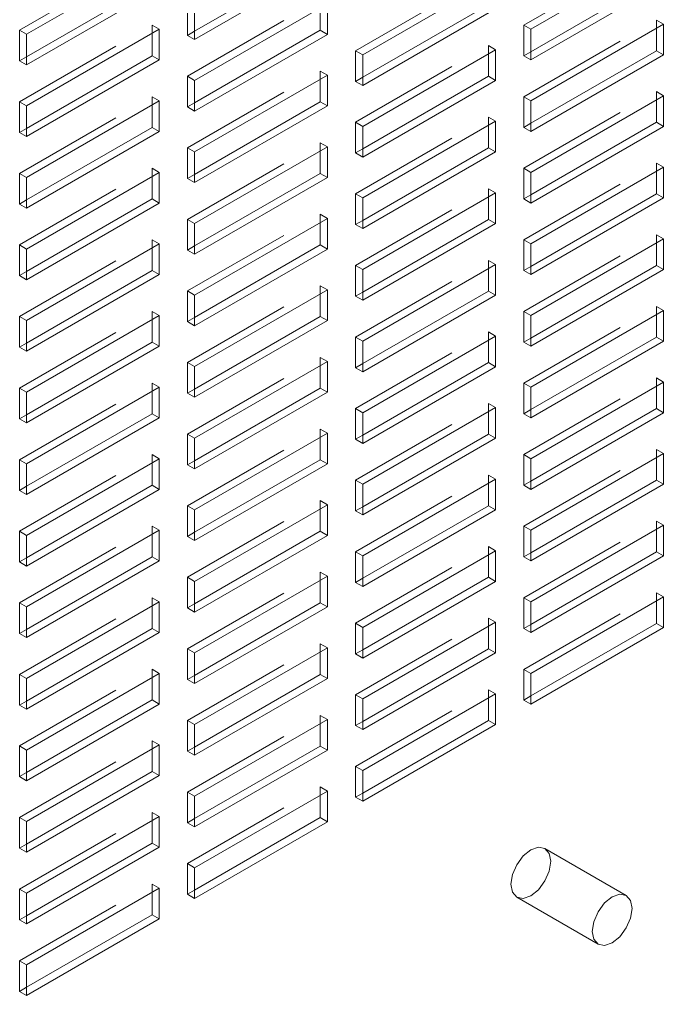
# Model space of a CAD drawing. Header units: millimetres. Extents: x 1 to 4201, y 2 to 2972.
# Drawn here: x 3291.4 to 3364.9, y 1555.8 to 1667.2 of the extents above; entities that cross this region are included whole.
import ezdxf

# ---------------------------------------------------------------- set-up
doc = ezdxf.new("R2010")
doc.units = ezdxf.units.MM
doc.header["$LTSCALE"] = 10
doc.linetypes.add('HIDDEN', pattern=[1.905, 1.27, -0.635])

msp = doc.modelspace()

# ---------------------------------------------------------------- linework, layer by layer
at = {"color": 7, "linetype": 'HIDDEN', "lineweight": 0}
for p, q in [((3291.375, 1665.952), (3306.528, 1674.699)), ((3348.954, 1666.53), (3364.106, 1675.277)), ((3329.761, 1663.615), (3344.913, 1672.362)), ((3310.568, 1660.701), (3325.721, 1669.448)), ((3310.568, 1665.367), (3310.568, 1668.866)), ((3348.954, 1658.364), (3364.106, 1667.111)), ((3364.915, 1666.645), (3364.106, 1667.111)), ((3364.106, 1667.111), (3364.106, 1666.178)), ((3291.375, 1657.786), (3306.528, 1666.534)), ((3291.375, 1662.452), (3291.375, 1665.952)), ((3292.184, 1665.485), (3291.375, 1665.952)), ((3307.336, 1666.067), (3306.528, 1666.534)), ((3306.528, 1666.534), (3306.528, 1665.6)), ((3311.376, 1665.833), (3310.568, 1665.367)), ((3349.762, 1666.063), (3348.954, 1666.53)), ((3348.954, 1663.03), (3348.954, 1666.53)), ((3311.376, 1664.9), (3310.568, 1665.367)), ((3329.761, 1655.45), (3344.913, 1664.197)), ((3330.569, 1663.149), (3329.761, 1663.615)), ((3329.761, 1660.116), (3329.761, 1663.615)), ((3345.722, 1663.73), (3344.913, 1664.197)), ((3344.913, 1664.197), (3344.913, 1663.264)), ((3349.762, 1663.497), (3348.954, 1663.03)), ((3292.184, 1662.919), (3291.375, 1662.452)), ((3292.184, 1661.986), (3291.375, 1662.452)), ((3349.762, 1662.564), (3348.954, 1663.03)), ((3310.568, 1652.535), (3325.721, 1661.283)), ((3326.529, 1660.816), (3325.721, 1661.283)), ((3325.721, 1661.283), (3325.721, 1660.349)), ((3311.376, 1660.234), (3310.568, 1660.701)), ((3310.568, 1657.201), (3310.568, 1660.701)), ((3330.569, 1660.582), (3329.761, 1660.116)), ((3330.569, 1659.649), (3329.761, 1660.116)), ((3348.954, 1650.199), (3364.106, 1658.946)), ((3364.915, 1658.479), (3364.106, 1658.946)), ((3364.106, 1658.946), (3364.106, 1658.013)), ((3291.375, 1649.621), (3306.528, 1658.368)), ((3307.336, 1657.902), (3306.528, 1658.368)), ((3306.528, 1658.368), (3306.528, 1657.435)), ((3348.954, 1654.865), (3348.954, 1658.364)), ((3349.762, 1657.898), (3348.954, 1658.364)), ((3291.375, 1654.287), (3291.375, 1657.786)), ((3292.184, 1657.32), (3291.375, 1657.786)), ((3311.376, 1657.668), (3310.568, 1657.201)), ((3311.376, 1656.735), (3310.568, 1657.201)), ((3329.761, 1647.284), (3344.913, 1656.032)), ((3345.722, 1655.565), (3344.913, 1656.032)), ((3344.913, 1656.032), (3344.913, 1655.099)), ((3292.184, 1654.753), (3291.375, 1654.287)), ((3330.569, 1654.983), (3329.761, 1655.45)), ((3329.761, 1651.95), (3329.761, 1655.45)), ((3349.762, 1655.331), (3348.954, 1654.865)), ((3349.762, 1654.398), (3348.954, 1654.865)), ((3292.184, 1653.82), (3291.375, 1654.287)), ((3310.568, 1644.37), (3325.721, 1653.117)), ((3310.568, 1649.036), (3310.568, 1652.535)), ((3311.376, 1652.069), (3310.568, 1652.535)), ((3326.529, 1652.651), (3325.721, 1653.117)), ((3325.721, 1653.117), (3325.721, 1652.184)), ((3330.569, 1652.417), (3329.761, 1651.95)), ((3330.569, 1651.484), (3329.761, 1651.95)), ((3291.375, 1641.455), (3306.528, 1650.203)), ((3307.336, 1649.736), (3306.528, 1650.203)), ((3306.528, 1650.203), (3306.528, 1649.27)), ((3348.954, 1642.033), (3364.106, 1650.781)), ((3348.954, 1646.699), (3348.954, 1650.199)), ((3349.762, 1649.732), (3348.954, 1650.199)), ((3364.915, 1650.314), (3364.106, 1650.781)), ((3364.106, 1650.781), (3364.106, 1649.848)), ((3292.184, 1649.154), (3291.375, 1649.621)), ((3291.375, 1646.121), (3291.375, 1649.621)), ((3311.376, 1649.502), (3310.568, 1649.036)), ((3311.376, 1648.569), (3310.568, 1649.036)), ((3329.761, 1639.119), (3344.913, 1647.866)), ((3345.722, 1647.4), (3344.913, 1647.866)), ((3344.913, 1647.866), (3344.913, 1646.933)), ((3329.761, 1643.785), (3329.761, 1647.284)), ((3330.569, 1646.818), (3329.761, 1647.284)), ((3349.762, 1647.166), (3348.954, 1646.699)), ((3349.762, 1646.233), (3348.954, 1646.699)), ((3292.184, 1646.588), (3291.375, 1646.121)), ((3292.184, 1645.655), (3291.375, 1646.121)), ((3310.568, 1636.204), (3325.721, 1644.952)), ((3326.529, 1644.485), (3325.721, 1644.952)), ((3325.721, 1644.952), (3325.721, 1644.019)), ((3310.568, 1640.87), (3310.568, 1644.37)), ((3311.376, 1643.903), (3310.568, 1644.37)), ((3330.569, 1644.251), (3329.761, 1643.785)), ((3330.569, 1643.318), (3329.761, 1643.785)), ((3348.954, 1633.868), (3364.106, 1642.615)), ((3364.915, 1642.149), (3364.106, 1642.615)), ((3364.106, 1642.615), (3364.106, 1641.682)), ((3291.375, 1633.29), (3306.528, 1642.037)), ((3291.375, 1637.956), (3291.375, 1641.455)), ((3292.184, 1640.989), (3291.375, 1641.455)), ((3307.336, 1641.571), (3306.528, 1642.037)), ((3306.528, 1642.037), (3306.528, 1641.104)), ((3311.376, 1641.337), (3310.568, 1640.87)), ((3348.954, 1638.534), (3348.954, 1642.033)), ((3349.762, 1641.567), (3348.954, 1642.033)), ((3311.376, 1640.404), (3310.568, 1640.87)), ((3329.761, 1630.953), (3344.913, 1639.701)), ((3329.761, 1635.619), (3329.761, 1639.119)), ((3330.569, 1638.652), (3329.761, 1639.119)), ((3345.722, 1639.234), (3344.913, 1639.701)), ((3344.913, 1639.701), (3344.913, 1638.768)), ((3349.762, 1639), (3348.954, 1638.534)), ((3292.184, 1638.423), (3291.375, 1637.956)), ((3292.184, 1637.489), (3291.375, 1637.956)), ((3349.762, 1638.067), (3348.954, 1638.534)), ((3310.568, 1628.039), (3325.721, 1636.786)), ((3326.529, 1636.32), (3325.721, 1636.786)), ((3325.721, 1636.786), (3325.721, 1635.853)), ((3310.568, 1632.705), (3310.568, 1636.204)), ((3311.376, 1635.738), (3310.568, 1636.204)), ((3330.569, 1636.086), (3329.761, 1635.619)), ((3330.569, 1635.153), (3329.761, 1635.619)), ((3291.375, 1625.125), (3306.528, 1633.872)), ((3307.336, 1633.405), (3306.528, 1633.872)), ((3306.528, 1633.872), (3306.528, 1632.939)), ((3348.954, 1625.703), (3364.106, 1634.45)), ((3348.954, 1630.368), (3348.954, 1633.868)), ((3349.762, 1633.401), (3348.954, 1633.868)), ((3364.915, 1633.983), (3364.106, 1634.45)), ((3364.106, 1634.45), (3364.106, 1633.517)), ((3291.375, 1629.791), (3291.375, 1633.29)), ((3292.184, 1632.824), (3291.375, 1633.29)), ((3311.376, 1633.172), (3310.568, 1632.705)), ((3311.376, 1632.239), (3310.568, 1632.705)), ((3329.761, 1622.788), (3344.913, 1631.535)), ((3345.722, 1631.069), (3344.913, 1631.535)), ((3344.913, 1631.535), (3344.913, 1630.602)), ((3292.184, 1630.257), (3291.375, 1629.791)), ((3330.569, 1630.487), (3329.761, 1630.953)), ((3329.761, 1627.454), (3329.761, 1630.953)), ((3349.762, 1630.835), (3348.954, 1630.368)), ((3349.762, 1629.902), (3348.954, 1630.368)), ((3292.184, 1629.324), (3291.375, 1629.791)), ((3310.568, 1619.874), (3325.721, 1628.621)), ((3310.568, 1624.54), (3310.568, 1628.039)), ((3311.376, 1627.573), (3310.568, 1628.039)), ((3326.529, 1628.154), (3325.721, 1628.621)), ((3325.721, 1628.621), (3325.721, 1627.688)), ((3330.569, 1627.921), (3329.761, 1627.454)), ((3330.569, 1626.988), (3329.761, 1627.454)), ((3291.375, 1616.959), (3306.528, 1625.706)), ((3307.336, 1625.24), (3306.528, 1625.706)), ((3306.528, 1625.706), (3306.528, 1624.773)), ((3348.954, 1617.537), (3364.106, 1626.284)), ((3349.762, 1625.236), (3348.954, 1625.703)), ((3348.954, 1622.203), (3348.954, 1625.703)), ((3364.915, 1625.818), (3364.106, 1626.284)), ((3364.106, 1626.284), (3364.106, 1625.351)), ((3292.184, 1624.658), (3291.375, 1625.125)), ((3291.375, 1621.625), (3291.375, 1625.125)), ((3311.376, 1625.006), (3310.568, 1624.54)), ((3311.376, 1624.073), (3310.568, 1624.54)), ((3329.761, 1614.623), (3344.913, 1623.37)), ((3345.722, 1622.903), (3344.913, 1623.37)), ((3344.913, 1623.37), (3344.913, 1622.437)), ((3329.761, 1619.289), (3329.761, 1622.788)), ((3330.569, 1622.322), (3329.761, 1622.788)), ((3349.762, 1622.67), (3348.954, 1622.203)), ((3292.184, 1622.092), (3291.375, 1621.625)), ((3292.184, 1621.159), (3291.375, 1621.625)), ((3349.762, 1621.737), (3348.954, 1622.203)), ((3310.568, 1611.708), (3325.721, 1620.455)), ((3326.529, 1619.989), (3325.721, 1620.455)), ((3325.721, 1620.455), (3325.721, 1619.522)), ((3310.568, 1616.374), (3310.568, 1619.874)), ((3311.376, 1619.407), (3310.568, 1619.874)), ((3330.569, 1619.755), (3329.761, 1619.289)), ((3330.569, 1618.822), (3329.761, 1619.289)), ((3348.954, 1609.372), (3364.106, 1618.119)), ((3364.915, 1617.652), (3364.106, 1618.119)), ((3364.106, 1618.119), (3364.106, 1617.186)), ((3291.375, 1608.794), (3306.528, 1617.541)), ((3291.375, 1613.46), (3291.375, 1616.959)), ((3292.184, 1616.493), (3291.375, 1616.959)), ((3307.336, 1617.075), (3306.528, 1617.541)), ((3306.528, 1617.541), (3306.528, 1616.608)), ((3311.376, 1616.841), (3310.568, 1616.374)), ((3348.954, 1614.038), (3348.954, 1617.537)), ((3349.762, 1617.071), (3348.954, 1617.537)), ((3311.376, 1615.908), (3310.568, 1616.374)), ((3329.761, 1606.457), (3344.913, 1615.204)), ((3330.569, 1614.156), (3329.761, 1614.623)), ((3329.761, 1611.123), (3329.761, 1614.623)), ((3345.722, 1614.738), (3344.913, 1615.204)), ((3344.913, 1615.204), (3344.913, 1614.271)), ((3349.762, 1614.504), (3348.954, 1614.038)), ((3292.184, 1613.926), (3291.375, 1613.46)), ((3292.184, 1612.993), (3291.375, 1613.46)), ((3349.762, 1613.571), (3348.954, 1614.038)), ((3310.568, 1603.543), (3325.721, 1612.29)), ((3326.529, 1611.824), (3325.721, 1612.29)), ((3325.721, 1612.29), (3325.721, 1611.357)), ((3310.568, 1608.209), (3310.568, 1611.708)), ((3311.376, 1611.242), (3310.568, 1611.708)), ((3330.569, 1611.59), (3329.761, 1611.123)), ((3330.569, 1610.657), (3329.761, 1611.123)), ((3291.375, 1600.628), (3306.528, 1609.376)), ((3307.336, 1608.909), (3306.528, 1609.376)), ((3306.528, 1609.376), (3306.528, 1608.443)), ((3348.954, 1601.206), (3364.106, 1609.954)), ((3349.762, 1608.905), (3348.954, 1609.372)), ((3348.954, 1605.872), (3348.954, 1609.372)), ((3364.915, 1609.487), (3364.106, 1609.954)), ((3364.106, 1609.954), (3364.106, 1609.02)), ((3291.375, 1605.294), (3291.375, 1608.794)), ((3292.184, 1608.327), (3291.375, 1608.794)), ((3311.376, 1608.675), (3310.568, 1608.209)), ((3311.376, 1607.742), (3310.568, 1608.209)), ((3329.761, 1598.292), (3344.913, 1607.039)), ((3345.722, 1606.573), (3344.913, 1607.039)), ((3344.913, 1607.039), (3344.913, 1606.106)), ((3292.184, 1605.761), (3291.375, 1605.294)), ((3330.569, 1605.991), (3329.761, 1606.457)), ((3329.761, 1602.958), (3329.761, 1606.457)), ((3349.762, 1606.339), (3348.954, 1605.872)), ((3349.762, 1605.406), (3348.954, 1605.872)), ((3292.184, 1604.828), (3291.375, 1605.294)), ((3310.568, 1595.377), (3325.721, 1604.125)), ((3310.568, 1600.043), (3310.568, 1603.543)), ((3311.376, 1603.076), (3310.568, 1603.543)), ((3326.529, 1603.658), (3325.721, 1604.125)), ((3325.721, 1604.125), (3325.721, 1603.192)), ((3330.569, 1603.424), (3329.761, 1602.958)), ((3330.569, 1602.491), (3329.761, 1602.958)), ((3291.375, 1592.463), (3306.528, 1601.21)), ((3307.336, 1600.744), (3306.528, 1601.21)), ((3306.528, 1601.21), (3306.528, 1600.277)), ((3348.954, 1593.041), (3364.106, 1601.788)), ((3349.762, 1600.74), (3348.954, 1601.206)), ((3348.954, 1597.707), (3348.954, 1601.206)), ((3364.915, 1601.322), (3364.106, 1601.788)), ((3364.106, 1601.788), (3364.106, 1600.855)), ((3292.184, 1600.162), (3291.375, 1600.628)), ((3291.375, 1597.129), (3291.375, 1600.628)), ((3311.376, 1600.51), (3310.568, 1600.043)), ((3311.376, 1599.577), (3310.568, 1600.043)), ((3329.761, 1590.126), (3344.913, 1598.874)), ((3345.722, 1598.407), (3344.913, 1598.874)), ((3344.913, 1598.874), (3344.913, 1597.941)), ((3330.569, 1597.825), (3329.761, 1598.292)), ((3329.761, 1594.792), (3329.761, 1598.292)), ((3349.762, 1598.173), (3348.954, 1597.707)), ((3292.184, 1597.595), (3291.375, 1597.129)), ((3292.184, 1596.662), (3291.375, 1597.129)), ((3349.762, 1597.24), (3348.954, 1597.707)), ((3310.568, 1587.212), (3325.721, 1595.959)), ((3326.529, 1595.493), (3325.721, 1595.959)), ((3325.721, 1595.959), (3325.721, 1595.026)), ((3310.568, 1591.878), (3310.568, 1595.377)), ((3311.376, 1594.911), (3310.568, 1595.377)), ((3330.569, 1595.259), (3329.761, 1594.792)), ((3330.569, 1594.326), (3329.761, 1594.792)), ((3291.375, 1584.298), (3306.528, 1593.045)), ((3291.375, 1588.964), (3291.375, 1592.463)), ((3292.184, 1591.997), (3291.375, 1592.463)), ((3307.336, 1592.578), (3306.528, 1593.045)), ((3306.528, 1593.045), (3306.528, 1592.112)), ((3311.376, 1592.345), (3310.568, 1591.878)), ((3348.954, 1589.541), (3348.954, 1593.041)), ((3349.762, 1592.574), (3348.954, 1593.041)), ((3311.376, 1591.411), (3310.568, 1591.878)), ((3329.761, 1581.961), (3344.913, 1590.708)), ((3329.761, 1586.627), (3329.761, 1590.126)), ((3330.569, 1589.66), (3329.761, 1590.126)), ((3345.722, 1590.242), (3344.913, 1590.708)), ((3344.913, 1590.708), (3344.913, 1589.775)), ((3349.762, 1590.008), (3348.954, 1589.541)), ((3292.184, 1589.43), (3291.375, 1588.964)), ((3292.184, 1588.497), (3291.375, 1588.964)), ((3349.762, 1589.075), (3348.954, 1589.541)), ((3310.568, 1579.047), (3325.721, 1587.794)), ((3326.529, 1587.327), (3325.721, 1587.794)), ((3325.721, 1587.794), (3325.721, 1586.861)), ((3310.568, 1583.713), (3310.568, 1587.212)), ((3311.376, 1586.746), (3310.568, 1587.212)), ((3330.569, 1587.094), (3329.761, 1586.627)), ((3330.569, 1586.16), (3329.761, 1586.627)), ((3291.375, 1576.132), (3306.528, 1584.879)), ((3307.336, 1584.413), (3306.528, 1584.879)), ((3306.528, 1584.879), (3306.528, 1583.946)), ((3291.375, 1580.798), (3291.375, 1584.298)), ((3292.184, 1583.831), (3291.375, 1584.298)), ((3311.376, 1584.179), (3310.568, 1583.713)), ((3311.376, 1583.246), (3310.568, 1583.713)), ((3292.184, 1581.265), (3291.375, 1580.798)), ((3329.761, 1578.462), (3329.761, 1581.961)), ((3330.569, 1581.495), (3329.761, 1581.961)), ((3292.184, 1580.332), (3291.375, 1580.798)), ((3310.568, 1570.881), (3325.721, 1579.628)), ((3310.568, 1575.547), (3310.568, 1579.047)), ((3311.376, 1578.58), (3310.568, 1579.047)), ((3326.529, 1579.162), (3325.721, 1579.628)), ((3325.721, 1579.628), (3325.721, 1578.695)), ((3330.569, 1578.928), (3329.761, 1578.462)), ((3330.569, 1577.995), (3329.761, 1578.462)), ((3291.375, 1567.967), (3306.528, 1576.714)), ((3307.336, 1576.248), (3306.528, 1576.714)), ((3306.528, 1576.714), (3306.528, 1575.781)), ((3291.375, 1572.633), (3291.375, 1576.132)), ((3292.184, 1575.666), (3291.375, 1576.132)), ((3311.376, 1576.014), (3310.568, 1575.547)), ((3311.376, 1575.081), (3310.568, 1575.547)), ((3292.184, 1573.099), (3291.375, 1572.633)), ((3292.184, 1572.166), (3291.375, 1572.633)), ((3311.376, 1570.415), (3310.568, 1570.881)), ((3310.568, 1567.382), (3310.568, 1570.881)), ((3291.375, 1559.801), (3306.528, 1568.549)), ((3291.375, 1564.467), (3291.375, 1567.967)), ((3292.184, 1567.5), (3291.375, 1567.967)), ((3307.336, 1568.082), (3306.528, 1568.549)), ((3306.528, 1568.549), (3306.528, 1567.616)), ((3311.376, 1567.848), (3310.568, 1567.382)), ((3311.376, 1566.915), (3310.568, 1567.382)), ((3292.184, 1564.934), (3291.375, 1564.467)), ((3292.184, 1564.001), (3291.375, 1564.467)), ((3292.184, 1559.335), (3291.375, 1559.801)), ((3291.375, 1556.302), (3291.375, 1559.801)), ((3292.184, 1556.768), (3291.375, 1556.302)), ((3292.184, 1555.835), (3291.375, 1556.302))]:
    msp.add_line(p, q, dxfattribs=at)
at = {"color": 7, "linetype": 'Continuous', "lineweight": 15}
for p, q in [((3349.762, 1666.063), (3364.915, 1674.81)), ((3292.184, 1665.485), (3307.336, 1674.232)), ((3325.721, 1674.114), (3311.376, 1665.833)), ((3326.529, 1673.647), (3311.376, 1664.9)), ((3306.528, 1671.199), (3292.184, 1662.919)), ((3330.569, 1663.149), (3345.722, 1671.896)), ((3364.106, 1671.777), (3349.762, 1663.497)), ((3364.915, 1671.311), (3349.762, 1662.564)), ((3307.336, 1670.733), (3292.184, 1661.986)), ((3311.376, 1660.234), (3326.529, 1668.981)), ((3326.529, 1668.981), (3326.529, 1665.482)), ((3311.376, 1664.9), (3311.376, 1668.4)), ((3325.721, 1668.515), (3325.721, 1665.948)), ((3344.913, 1668.863), (3330.569, 1660.582)), ((3345.722, 1668.396), (3330.569, 1659.649)), ((3292.184, 1657.32), (3307.336, 1666.067)), ((3307.336, 1666.067), (3307.336, 1662.568)), ((3325.721, 1665.948), (3311.376, 1657.668)), ((3326.529, 1665.482), (3325.721, 1665.948)), ((3349.762, 1657.898), (3364.915, 1666.645)), ((3349.762, 1662.564), (3349.762, 1666.063)), ((3364.106, 1666.178), (3364.106, 1663.612)), ((3364.915, 1666.645), (3364.915, 1663.145)), ((3292.184, 1661.986), (3292.184, 1665.485)), ((3306.528, 1665.6), (3306.528, 1663.034)), ((3326.529, 1665.482), (3311.376, 1656.735)), ((3330.569, 1654.983), (3345.722, 1663.73)), ((3345.722, 1663.73), (3345.722, 1660.231)), ((3364.106, 1663.612), (3349.762, 1655.331)), ((3364.915, 1663.145), (3364.106, 1663.612)), ((3306.528, 1663.034), (3292.184, 1654.753)), ((3307.336, 1662.568), (3292.184, 1653.82)), ((3307.336, 1662.568), (3306.528, 1663.034)), ((3330.569, 1659.649), (3330.569, 1663.149)), ((3344.913, 1663.264), (3344.913, 1660.697)), ((3364.915, 1663.145), (3349.762, 1654.398)), ((3311.376, 1652.069), (3326.529, 1660.816)), ((3311.376, 1656.735), (3311.376, 1660.234)), ((3325.721, 1660.349), (3325.721, 1657.783)), ((3326.529, 1660.816), (3326.529, 1657.317)), ((3344.913, 1660.697), (3330.569, 1652.417)), ((3345.722, 1660.231), (3330.569, 1651.484)), ((3345.722, 1660.231), (3344.913, 1660.697)), ((3292.184, 1649.154), (3307.336, 1657.902)), ((3307.336, 1657.902), (3307.336, 1654.402)), ((3349.762, 1649.732), (3364.915, 1658.479)), ((3349.762, 1654.398), (3349.762, 1657.898)), ((3364.106, 1658.013), (3364.106, 1655.446)), ((3364.915, 1658.479), (3364.915, 1654.98)), ((3292.184, 1653.82), (3292.184, 1657.32)), ((3306.528, 1657.435), (3306.528, 1654.869)), ((3325.721, 1657.783), (3311.376, 1649.502)), ((3326.529, 1657.317), (3311.376, 1648.569)), ((3326.529, 1657.317), (3325.721, 1657.783)), ((3306.528, 1654.869), (3292.184, 1646.588)), ((3307.336, 1654.402), (3306.528, 1654.869)), ((3330.569, 1646.818), (3345.722, 1655.565)), ((3330.569, 1651.484), (3330.569, 1654.983)), ((3344.913, 1655.099), (3344.913, 1652.532)), ((3345.722, 1655.565), (3345.722, 1652.066)), ((3364.106, 1655.446), (3349.762, 1647.166)), ((3364.915, 1654.98), (3349.762, 1646.233)), ((3364.915, 1654.98), (3364.106, 1655.446)), ((3307.336, 1654.402), (3292.184, 1645.655)), ((3311.376, 1643.903), (3326.529, 1652.651)), ((3326.529, 1652.651), (3326.529, 1649.151)), ((3344.913, 1652.532), (3330.569, 1644.251)), ((3345.722, 1652.066), (3344.913, 1652.532)), ((3311.376, 1648.569), (3311.376, 1652.069)), ((3325.721, 1652.184), (3325.721, 1649.618)), ((3345.722, 1652.066), (3330.569, 1643.318)), ((3349.762, 1641.567), (3364.915, 1650.314)), ((3364.915, 1650.314), (3364.915, 1646.815)), ((3292.184, 1640.989), (3307.336, 1649.736)), ((3292.184, 1645.655), (3292.184, 1649.154)), ((3306.528, 1649.27), (3306.528, 1646.703)), ((3307.336, 1649.736), (3307.336, 1646.237)), ((3325.721, 1649.618), (3311.376, 1641.337)), ((3326.529, 1649.151), (3311.376, 1640.404)), ((3326.529, 1649.151), (3325.721, 1649.618)), ((3349.762, 1646.233), (3349.762, 1649.732)), ((3364.106, 1649.848), (3364.106, 1647.281)), ((3306.528, 1646.703), (3292.184, 1638.423)), ((3307.336, 1646.237), (3306.528, 1646.703)), ((3330.569, 1638.652), (3345.722, 1647.4)), ((3330.569, 1643.318), (3330.569, 1646.818)), ((3344.913, 1646.933), (3344.913, 1644.367)), ((3345.722, 1647.4), (3345.722, 1643.9)), ((3364.106, 1647.281), (3349.762, 1639)), ((3364.915, 1646.815), (3349.762, 1638.067)), ((3364.915, 1646.815), (3364.106, 1647.281)), ((3307.336, 1646.237), (3292.184, 1637.489)), ((3311.376, 1635.738), (3326.529, 1644.485)), ((3326.529, 1644.485), (3326.529, 1640.986)), ((3311.376, 1640.404), (3311.376, 1643.903)), ((3325.721, 1644.019), (3325.721, 1641.452)), ((3344.913, 1644.367), (3330.569, 1636.086)), ((3345.722, 1643.9), (3330.569, 1635.153)), ((3345.722, 1643.9), (3344.913, 1644.367)), ((3292.184, 1632.824), (3307.336, 1641.571)), ((3307.336, 1641.571), (3307.336, 1638.071)), ((3325.721, 1641.452), (3311.376, 1633.172)), ((3326.529, 1640.986), (3325.721, 1641.452)), ((3349.762, 1633.401), (3364.915, 1642.149)), ((3349.762, 1638.067), (3349.762, 1641.567)), ((3364.106, 1641.682), (3364.106, 1639.116)), ((3364.915, 1642.149), (3364.915, 1638.649)), ((3292.184, 1637.489), (3292.184, 1640.989)), ((3306.528, 1641.104), (3306.528, 1638.538)), ((3326.529, 1640.986), (3311.376, 1632.239)), ((3330.569, 1630.487), (3345.722, 1639.234)), ((3345.722, 1639.234), (3345.722, 1635.735)), ((3364.106, 1639.116), (3349.762, 1630.835)), ((3364.915, 1638.649), (3364.106, 1639.116)), ((3306.528, 1638.538), (3292.184, 1630.257)), ((3307.336, 1638.071), (3292.184, 1629.324)), ((3307.336, 1638.071), (3306.528, 1638.538)), ((3330.569, 1635.153), (3330.569, 1638.652)), ((3344.913, 1638.768), (3344.913, 1636.201)), ((3364.915, 1638.649), (3349.762, 1629.902)), ((3311.376, 1627.573), (3326.529, 1636.32)), ((3311.376, 1632.239), (3311.376, 1635.738)), ((3325.721, 1635.853), (3325.721, 1633.287)), ((3326.529, 1636.32), (3326.529, 1632.82)), ((3344.913, 1636.201), (3330.569, 1627.921)), ((3345.722, 1635.735), (3330.569, 1626.988)), ((3345.722, 1635.735), (3344.913, 1636.201)), ((3292.184, 1624.658), (3307.336, 1633.405)), ((3307.336, 1633.405), (3307.336, 1629.906)), ((3349.762, 1625.236), (3364.915, 1633.983)), ((3349.762, 1629.902), (3349.762, 1633.401)), ((3364.106, 1633.517), (3364.106, 1630.95)), ((3364.915, 1633.983), (3364.915, 1630.484)), ((3292.184, 1629.324), (3292.184, 1632.824)), ((3306.528, 1632.939), (3306.528, 1630.372)), ((3325.721, 1633.287), (3311.376, 1625.006)), ((3326.529, 1632.82), (3311.376, 1624.073)), ((3326.529, 1632.82), (3325.721, 1633.287)), ((3306.528, 1630.372), (3292.184, 1622.092)), ((3307.336, 1629.906), (3306.528, 1630.372)), ((3330.569, 1622.322), (3345.722, 1631.069)), ((3330.569, 1626.988), (3330.569, 1630.487)), ((3344.913, 1630.602), (3344.913, 1628.036)), ((3345.722, 1631.069), (3345.722, 1627.569)), ((3364.106, 1630.95), (3349.762, 1622.67)), ((3364.915, 1630.484), (3349.762, 1621.737)), ((3364.915, 1630.484), (3364.106, 1630.95)), ((3307.336, 1629.906), (3292.184, 1621.159)), ((3311.376, 1619.407), (3326.529, 1628.154)), ((3326.529, 1628.154), (3326.529, 1624.655)), ((3344.913, 1628.036), (3330.569, 1619.755)), ((3345.722, 1627.569), (3344.913, 1628.036)), ((3311.376, 1624.073), (3311.376, 1627.573)), ((3325.721, 1627.688), (3325.721, 1625.121)), ((3345.722, 1627.569), (3330.569, 1618.822)), ((3349.762, 1617.071), (3364.915, 1625.818)), ((3364.915, 1625.818), (3364.915, 1622.318)), ((3292.184, 1616.493), (3307.336, 1625.24)), ((3292.184, 1621.159), (3292.184, 1624.658)), ((3306.528, 1624.773), (3306.528, 1622.207)), ((3307.336, 1625.24), (3307.336, 1621.741)), ((3325.721, 1625.121), (3311.376, 1616.841)), ((3326.529, 1624.655), (3311.376, 1615.908)), ((3326.529, 1624.655), (3325.721, 1625.121)), ((3349.762, 1621.737), (3349.762, 1625.236)), ((3364.106, 1625.351), (3364.106, 1622.785)), ((3306.528, 1622.207), (3292.184, 1613.926)), ((3307.336, 1621.741), (3306.528, 1622.207)), ((3330.569, 1614.156), (3345.722, 1622.903)), ((3330.569, 1618.822), (3330.569, 1622.322)), ((3344.913, 1622.437), (3344.913, 1619.87)), ((3345.722, 1622.903), (3345.722, 1619.404)), ((3364.106, 1622.785), (3349.762, 1614.504)), ((3364.915, 1622.318), (3349.762, 1613.571)), ((3364.915, 1622.318), (3364.106, 1622.785)), ((3307.336, 1621.741), (3292.184, 1612.993)), ((3311.376, 1611.242), (3326.529, 1619.989)), ((3326.529, 1619.989), (3326.529, 1616.49)), ((3311.376, 1615.908), (3311.376, 1619.407)), ((3325.721, 1619.522), (3325.721, 1616.956)), ((3344.913, 1619.87), (3330.569, 1611.59)), ((3345.722, 1619.404), (3330.569, 1610.657)), ((3345.722, 1619.404), (3344.913, 1619.87)), ((3292.184, 1608.327), (3307.336, 1617.075)), ((3307.336, 1617.075), (3307.336, 1613.575)), ((3325.721, 1616.956), (3311.376, 1608.675)), ((3326.529, 1616.49), (3325.721, 1616.956)), ((3349.762, 1608.905), (3364.915, 1617.652)), ((3349.762, 1613.571), (3349.762, 1617.071)), ((3364.106, 1617.186), (3364.106, 1614.619)), ((3364.915, 1617.652), (3364.915, 1614.153)), ((3292.184, 1612.993), (3292.184, 1616.493)), ((3306.528, 1616.608), (3306.528, 1614.042)), ((3326.529, 1616.49), (3311.376, 1607.742)), ((3330.569, 1605.991), (3345.722, 1614.738)), ((3345.722, 1614.738), (3345.722, 1611.239)), ((3364.106, 1614.619), (3349.762, 1606.339)), ((3364.915, 1614.153), (3364.106, 1614.619)), ((3306.528, 1614.042), (3292.184, 1605.761)), ((3307.336, 1613.575), (3292.184, 1604.828)), ((3307.336, 1613.575), (3306.528, 1614.042)), ((3330.569, 1610.657), (3330.569, 1614.156)), ((3344.913, 1614.271), (3344.913, 1611.705)), ((3364.915, 1614.153), (3349.762, 1605.406)), ((3311.376, 1603.076), (3326.529, 1611.824)), ((3311.376, 1607.742), (3311.376, 1611.242)), ((3325.721, 1611.357), (3325.721, 1608.791)), ((3326.529, 1611.824), (3326.529, 1608.324)), ((3344.913, 1611.705), (3330.569, 1603.424)), ((3345.722, 1611.239), (3330.569, 1602.491)), ((3345.722, 1611.239), (3344.913, 1611.705)), ((3292.184, 1600.162), (3307.336, 1608.909)), ((3307.336, 1608.909), (3307.336, 1605.41)), ((3349.762, 1600.74), (3364.915, 1609.487)), ((3349.762, 1605.406), (3349.762, 1608.905)), ((3364.106, 1609.02), (3364.106, 1606.454)), ((3364.915, 1609.487), (3364.915, 1605.988)), ((3292.184, 1604.828), (3292.184, 1608.327)), ((3306.528, 1608.443), (3306.528, 1605.876)), ((3325.721, 1608.791), (3311.376, 1600.51)), ((3326.529, 1608.324), (3311.376, 1599.577)), ((3326.529, 1608.324), (3325.721, 1608.791)), ((3306.528, 1605.876), (3292.184, 1597.595)), ((3307.336, 1605.41), (3306.528, 1605.876)), ((3330.569, 1597.825), (3345.722, 1606.573)), ((3330.569, 1602.491), (3330.569, 1605.991)), ((3344.913, 1606.106), (3344.913, 1603.54)), ((3345.722, 1606.573), (3345.722, 1603.073)), ((3364.106, 1606.454), (3349.762, 1598.173)), ((3364.915, 1605.988), (3349.762, 1597.24)), ((3364.915, 1605.988), (3364.106, 1606.454)), ((3307.336, 1605.41), (3292.184, 1596.662)), ((3311.376, 1594.911), (3326.529, 1603.658)), ((3326.529, 1603.658), (3326.529, 1600.159)), ((3344.913, 1603.54), (3330.569, 1595.259)), ((3345.722, 1603.073), (3344.913, 1603.54)), ((3311.376, 1599.577), (3311.376, 1603.076)), ((3325.721, 1603.192), (3325.721, 1600.625)), ((3345.722, 1603.073), (3330.569, 1594.326)), ((3349.762, 1592.574), (3364.915, 1601.322)), ((3364.915, 1601.322), (3364.915, 1597.822)), ((3292.184, 1591.997), (3307.336, 1600.744)), ((3292.184, 1596.662), (3292.184, 1600.162)), ((3306.528, 1600.277), (3306.528, 1597.711)), ((3307.336, 1600.744), (3307.336, 1597.244)), ((3325.721, 1600.625), (3311.376, 1592.345)), ((3326.529, 1600.159), (3311.376, 1591.411)), ((3326.529, 1600.159), (3325.721, 1600.625)), ((3349.762, 1597.24), (3349.762, 1600.74)), ((3364.106, 1600.855), (3364.106, 1598.289)), ((3306.528, 1597.711), (3292.184, 1589.43)), ((3307.336, 1597.244), (3306.528, 1597.711)), ((3330.569, 1589.66), (3345.722, 1598.407)), ((3330.569, 1594.326), (3330.569, 1597.825)), ((3344.913, 1597.941), (3344.913, 1595.374)), ((3345.722, 1598.407), (3345.722, 1594.908)), ((3364.106, 1598.289), (3349.762, 1590.008)), ((3364.915, 1597.822), (3349.762, 1589.075)), ((3364.915, 1597.822), (3364.106, 1598.289)), ((3307.336, 1597.244), (3292.184, 1588.497)), ((3311.376, 1586.746), (3326.529, 1595.493)), ((3326.529, 1595.493), (3326.529, 1591.993)), ((3311.376, 1591.411), (3311.376, 1594.911)), ((3325.721, 1595.026), (3325.721, 1592.46)), ((3344.913, 1595.374), (3330.569, 1587.094)), ((3345.722, 1594.908), (3330.569, 1586.16)), ((3345.722, 1594.908), (3344.913, 1595.374)), ((3292.184, 1583.831), (3307.336, 1592.578)), ((3307.336, 1592.578), (3307.336, 1589.079)), ((3325.721, 1592.46), (3311.376, 1584.179)), ((3326.529, 1591.993), (3325.721, 1592.46)), ((3349.762, 1589.075), (3349.762, 1592.574)), ((3292.184, 1588.497), (3292.184, 1591.997)), ((3306.528, 1592.112), (3306.528, 1589.545)), ((3326.529, 1591.993), (3311.376, 1583.246)), ((3330.569, 1581.495), (3345.722, 1590.242)), ((3345.722, 1590.242), (3345.722, 1586.742)), ((3306.528, 1589.545), (3292.184, 1581.265)), ((3307.336, 1589.079), (3292.184, 1580.332)), ((3307.336, 1589.079), (3306.528, 1589.545)), ((3330.569, 1586.16), (3330.569, 1589.66)), ((3344.913, 1589.775), (3344.913, 1587.209)), ((3311.376, 1578.58), (3326.529, 1587.327)), ((3311.376, 1583.246), (3311.376, 1586.746)), ((3325.721, 1586.861), (3325.721, 1584.294)), ((3326.529, 1587.327), (3326.529, 1583.828)), ((3344.913, 1587.209), (3330.569, 1578.928)), ((3345.722, 1586.742), (3330.569, 1577.995)), ((3345.722, 1586.742), (3344.913, 1587.209)), ((3292.184, 1575.666), (3307.336, 1584.413)), ((3307.336, 1584.413), (3307.336, 1580.913)), ((3292.184, 1580.332), (3292.184, 1583.831)), ((3306.528, 1583.946), (3306.528, 1581.38)), ((3325.721, 1584.294), (3311.376, 1576.014)), ((3326.529, 1583.828), (3311.376, 1575.081)), ((3326.529, 1583.828), (3325.721, 1584.294)), ((3306.528, 1581.38), (3292.184, 1573.099)), ((3307.336, 1580.913), (3306.528, 1581.38)), ((3330.569, 1577.995), (3330.569, 1581.495)), ((3307.336, 1580.913), (3292.184, 1572.166)), ((3311.376, 1570.415), (3326.529, 1579.162)), ((3326.529, 1579.162), (3326.529, 1575.662)), ((3311.376, 1575.081), (3311.376, 1578.58)), ((3325.721, 1578.695), (3325.721, 1576.129)), ((3292.184, 1567.5), (3307.336, 1576.248)), ((3292.184, 1572.166), (3292.184, 1575.666)), ((3306.528, 1575.781), (3306.528, 1573.215)), ((3307.336, 1576.248), (3307.336, 1572.748)), ((3325.721, 1576.129), (3311.376, 1567.848)), ((3326.529, 1575.662), (3311.376, 1566.915)), ((3326.529, 1575.662), (3325.721, 1576.129)), ((3306.528, 1573.215), (3292.184, 1564.934)), ((3307.336, 1572.748), (3292.184, 1564.001)), ((3307.336, 1572.748), (3306.528, 1573.215)), ((3360.663, 1567.247), (3351.369, 1572.612)), ((3311.376, 1566.915), (3311.376, 1570.415)), ((3292.184, 1559.335), (3307.336, 1568.082)), ((3307.336, 1568.082), (3307.336, 1564.583)), ((3292.184, 1564.001), (3292.184, 1567.5)), ((3306.528, 1567.616), (3306.528, 1565.049)), ((3348.155, 1567.044), (3357.449, 1561.679)), ((3306.528, 1565.049), (3292.184, 1556.768)), ((3307.336, 1564.583), (3292.184, 1555.835)), ((3307.336, 1564.583), (3306.528, 1565.049)), ((3292.184, 1555.835), (3292.184, 1559.335))]:
    msp.add_line(p, q, dxfattribs=at)
at = {"color": 7, "linetype": 'Continuous', "lineweight": 15, "flags": 128}
for points in [[(3347.489, 1568.516), (3347.662, 1569.62), (3348.155, 1570.756), (3348.892, 1571.751), (3349.762, 1572.452), (3350.632, 1572.755), (3351.369, 1572.612)], [(3348.155, 1567.044), (3348.155, 1567.044), (3347.662, 1567.611), (3347.489, 1568.516)], [(3356.783, 1563.151), (3356.956, 1564.255), (3357.448, 1565.391), (3358.186, 1566.386), (3359.056, 1567.087), (3359.925, 1567.39), (3360.663, 1567.247), (3361.155, 1566.679), (3361.328, 1565.775), (3361.155, 1564.671), (3360.663, 1563.535), (3359.925, 1562.54), (3359.056, 1561.838), (3358.186, 1561.536), (3357.448, 1561.679), (3356.956, 1562.246), (3356.783, 1563.151)]]:
    msp.add_lwpolyline(points, dxfattribs=at)
at = {"color": 7, "linetype": 'HIDDEN', "lineweight": 0, "flags": 128}
msp.add_lwpolyline([(3351.369, 1572.612), (3351.369, 1572.612), (3351.862, 1572.044), (3352.035, 1571.14), (3351.862, 1570.036), (3351.369, 1568.9), (3350.632, 1567.905), (3349.762, 1567.203), (3348.892, 1566.901), (3348.155, 1567.044)], dxfattribs=at)

doc.saveas('drawing.dxf')
